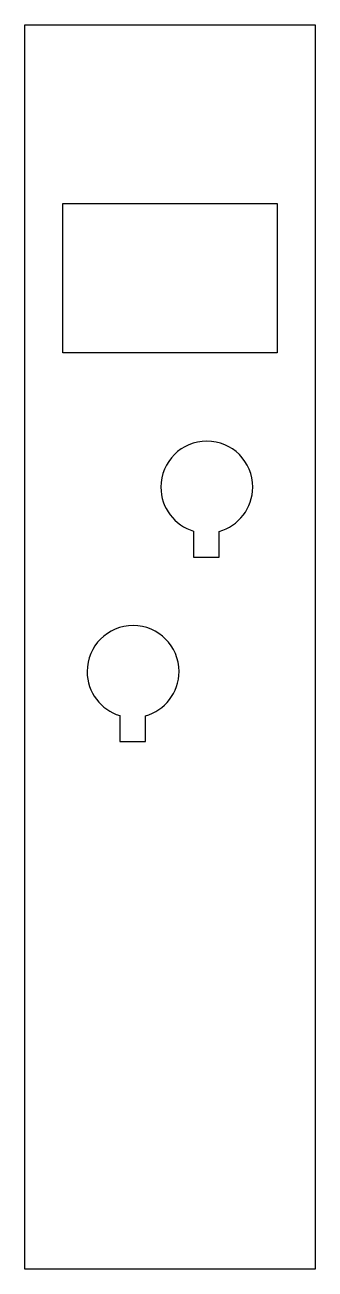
# Model space of a CAD drawing. Extents: x 0 to 8.5, y 260.7 to 297.
import ezdxf

# ---------------------------------------------------------------- set-up
doc = ezdxf.new("R2010")
doc.units = 0
doc.layers.get('0').update_dxf_attribs({"linetype": 'CONTINUOUS'})

msp = doc.modelspace()

# ---------------------------------------------------------------- linework, layer by layer
at = {"color": 7}
for points in [[(0, 297), (8.466667, 297), (8.466667, 260.734444), (0, 260.734444), (0, 297)], [(1.109133, 291.795822), (7.357533, 291.795822), (7.357533, 287.443955), (1.109133, 287.443955), (1.109133, 291.795822)], [(5.3086, 284.867267), (5.3086, 284.867267)], [(4.919953, 282.243913), (4.919953, 281.487629), (5.665735, 281.487629), (5.665735, 282.236036)], [(3.158067, 279.490933), (3.158067, 279.490933)], [(2.76942, 276.86758), (2.76942, 276.111296), (3.515202, 276.111296), (3.515202, 276.859702)]]:
    msp.add_lwpolyline(points, dxfattribs=at)
for points in [[(5.3086, 284.867267), (4.568608, 284.867267), (3.966719, 284.268006), (3.966719, 283.528018)], [(6.647856, 283.528018), (6.647856, 284.268006), (6.048594, 284.867267), (5.3086, 284.867267)], [(3.966719, 283.528018), (3.966719, 282.922991), (4.369223, 282.410319), (4.919953, 282.243913)], [(5.665735, 282.236036), (6.231163, 282.393115), (6.647856, 282.912541), (6.647856, 283.528018)], [(3.158067, 279.490933), (2.418075, 279.490933), (1.816185, 278.891673), (1.816185, 278.151685)], [(4.497323, 278.151685), (4.497323, 278.891673), (3.898061, 279.490933), (3.158067, 279.490933)], [(1.816185, 278.151685), (1.816185, 277.546658), (2.218689, 277.033986), (2.76942, 276.86758)], [(3.515202, 276.859702), (4.08063, 277.016781), (4.497323, 277.536208), (4.497323, 278.151685)]]:
    msp.add_open_spline(points, degree=3, dxfattribs=at)

doc.saveas('drawing.dxf')
